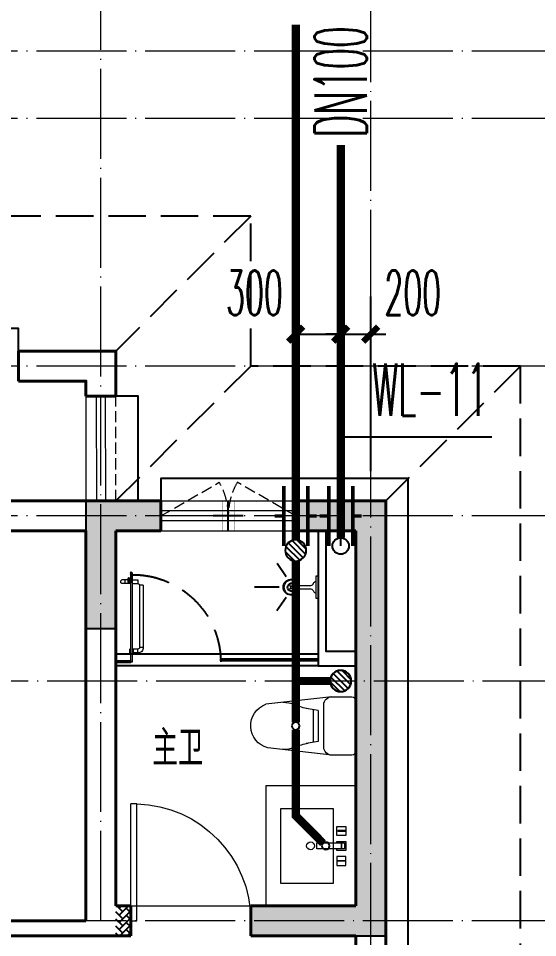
# Model space of a CAD drawing. Extents: x 27938 to 1042331, y -235042 to 1535213.
# Drawn here: x 728867 to 732330, y 679745 to 685876 of the extents above; entities that cross this region are included whole.
import ezdxf

# ---------------------------------------------------------------- set-up
doc = ezdxf.new("R2010")
doc.units = 0
doc.header["$LTSCALE"] = 1000
doc.header["$MEASUREMENT"] = 0
doc.linetypes.add('DASH', pattern=[0.35, 0.25, -0.1])
doc.linetypes.add('DOTE', pattern=[2.42, 2, -0.2, 0.02, -0.2])
for name, color, linetype in [('$RECOVER_210609100354-32', 7, 'Continuous'), ('COLUMN', 9, 'Continuous'), ('DIM_污水', 3, 'Continuous'), ('EQUIP_地漏', 7, 'Continuous'), ('EQUIP_污水', 7, 'Continuous'), ('IP-bath&kitchen-JOHNSON', 4, 'Continuous'), ('P-bath&kitchen-JOHNSON', 4, 'Continuous'), ('PIPE-污水', 2, 'W'), ('PUB_TEXT', 4, 'Continuous'), ('TEXT_污水', 7, 'Continuous'), ('TWT_DIM', 3, 'Continuous'), ('VALVE_污水', 7, 'Continuous'), ('VPIPE-污水', 2, 'W'), ('保温', 6, 'Continuous'), ('卫生间', 6, 'Continuous'), ('机电标识类', 1, 'Continuous'), ('看线', 251, 'Continuous')]:
    doc.layers.add(name, color=color, linetype=linetype)
for name, color, linetype, lineweight in [('DOTE', 19, 'DOTE', 9), ('LVTRY', 1, 'Continuous', 13), ('PUB_HATCH', 8, 'Continuous', 9), ('WALL', 9, 'Continuous', 40), ('WINDOW', 8, 'Continuous', 15), ('平面-栏杆', 135, 'Continuous', 15), ('平面-看线', 45, 'Continuous', 15), ('平面-空调室内机', 176, 'Continuous', 9), ('空调', 76, 'Continuous', 13)]:
    doc.layers.add(name, color=color, linetype=linetype, lineweight=lineweight)
doc.styles.add('_TCH_DIM_T3', font='SIMPLEX.shx', dxfattribs={"width": 0.494118, "bigfont": 'GBCBIG.shx'})
doc.styles.add('_TWT_PIPEDN', font='SIMPLEX.shx', dxfattribs={"width": 0.6, "oblique": 10, "height": 3, "bigfont": 'HZTXT.shx'})
doc.styles.add('_TWT_SERIAL', font='simplex.shx', dxfattribs={"width": 0.6, "oblique": 10, "height": 3, "bigfont": 'aadri.shx'})
doc.styles.get("Standard").update_dxf_attribs({"font": 'gbenor.shx', "bigfont": 'gbcbig.shx'})
doc.linetypes.add('W', pattern='A,3,-0.2,["W",Standard,S=0.25,R=0,X=-0.1,Y=-0.115],-0.2', length=3.4)
doc.dimstyles.new('_TWT_ARCH&&100', dxfattribs={"dimtxt": 297.5, "dimasz": 100, "dimexe": 250, "dimexo": 300, "dimgap": 126.25, "dimtad": 1, "dimdec": 0, "dimzin": 0, "dimdsep": 46, "dimtxsty": '_TCH_DIM_T3', "dimblk": 'ARCHTICK', "dimcen": 0.09, "dimclrt": 7, "dimazin": 2, "dimtfac": 1, "dimtdec": 0, "dimtix": 1, "dimtmove": 2, "dimatfit": 3, "dimfxl": 1, "dimtolj": 1, "dimtzin": 0, "dimarcsym": 0})

# ---------------------------------------------------------------- blocks, each defined once
blk = doc.blocks.new('rrrrrrrrrrrra')
at = {"color": 0}
for p, q in [((-112.4, 458.7), (-112.4, 324.3)), ((252.6, 483.7), (-87.4, 483.7)), ((277.6, 324.3), (277.6, 458.7)), ((-112.4, 324.3), (-63.7, -103.4)), ((277.6, 324.3), (227.5, -115.6)), ((-59.1, 271.1), (224.3, 271.1)), ((-20.6, 232.4), (-34.2, 153.6)), ((191.3, 200.5), (-26.1, 200.5)), ((185.8, 232.4), (-20.6, 232.4)), ((185.8, 232.4), (199.4, 153.6))]:
    blk.add_line(p, q, dxfattribs=at)
for centre, radius, start, end in [((-87.4, 458.7), 25, 90, 180), ((252.6, 458.7), 25, 0, 90), ((-59.1, 324.3), 53.3, 180, 270), ((224.3, 324.3), 53.3, 270, 0), ((-322.6, 209.8), 293.8, 333.53685, 351.48282), ((487.8, 209.8), 293.8, 188.51718, 206.46315), ((149, -3.2), 224.1, 158.52022, 180), ((16.2, -3.2), 224.1, 0, 21.47978), ((83.8, -63.6), 152.8, 195.07732, 340.11812)]:
    blk.add_arc(centre, radius, start, end, dxfattribs=at)
blk = doc.blocks.new('A$C1E0F638F')
at = {"color": 0}
for points in [[(499.7, 435.1), (499.7, 85.1), (0, 85.1), (0, 435.1)], [(269.9, 30), (229.9, 30), (229.9, 195), (269.9, 195)], [(119.9, 0), (179.9, 0), (179.9, 60), (119.9, 60)], [(146.9, 55), (152.9, 55), (152.9, 5), (146.9, 5)], [(229.9, 30), (269.9, 30), (269.9, 10), (229.9, 10)], [(379.9, 0), (319.9, 0), (319.9, 60), (379.9, 60)], [(352.9, 55), (346.9, 55), (346.9, 5), (352.9, 5)]]:
    blk.add_lwpolyline(points, close=True, dxfattribs=at)
blk.add_lwpolyline([(269.9, 60), (279.9, 60), (279.9, 0), (219.9, 0), (219.9, 60), (229.9, 60)], dxfattribs=at)
blk.add_circle((249.9, 236.3), 26, dxfattribs=at)
blk = doc.blocks.new('135')
blk.add_hatch(color=0).paths.add_polyline_path([(4.8, 1.8), (3.6, -1), (-4.7, 2.5), (-3.5, 5.3)])
at = {"color": 0}
for p, q in [((-6.3, 2.6), (5.4, -2.3)), ((-5.7, 2.9), (-5.2, 2.7)), ((-5.6, 18.9), (-3.4, 19.4)), ((-3.4, 19.4), (-5.5, 19.4)), ((5.2, 10.9), (-5.3, 10.9)), ((5.2, 9.7), (-5.2, 9.7)), ((-5.2, 2.7), (-3.8, 5.9)), ((-5, 10.9), (-5, 30.5)), ((-3.8, 5.9), (5.4, 2.1)), ((0, 0), (0, 39.1)), ((5.6, 18.9), (3.4, 19.3)), ((3.4, 19.3), (5.6, 19.3)), ((4.1, -1.2), (5.4, 2.1)), ((5, 10.9), (5, 32.3)), ((4.1, -1.2), (5.7, -1.8))]:
    blk.add_line(p, q, dxfattribs=at)
for centre, radius, start, end in [((6.2, 15.8), 13.5, 151.01474, 204.84033), ((13.5, 4.2), 20.5, 163.09243, 182.0012), ((-6, 3.6), 1, 184.22753, 248.46611), ((8.6, 15.5), 14.6, 166.278, 198.09535), ((13.5, 4.2), 19.5, 163.74431, 182.52687), ((-5.5, 3.3), 0.5, 181.9385, 247.25971), ((-5.2, 22.1), 0.5, 335.76434, 151.01474), ((3.8, 18.1), 9.42, 155.76434, 171.97728), ((5.2, 22.3), 0.5, 29.84246, 204.57404), ((-5.9, 17.2), 11.7, 10.47502, 24.57404), ((29.1, 6.7), 24, 172.94395, 199.23182), ((-6.3, 15.4), 12.4, 338.64492, 16.0476), ((-6, 15.8), 13.4, 334.91114, 29.84246), ((26.4, 6.3), 20.6, 169.14538, 199.95258), ((5.9, -1.2), 1.17, 247.45971, 19.95258), ((5.9, -1.4), 0.5, 247.45971, 19.23182)]:
    blk.add_arc(centre, radius, start, end, dxfattribs=at)
blk.add_open_spline([(-5, 30.5), (-4.1, 31.3), (-2.3, 33), (0.9, 29.2), (3.5, 31.1), (5, 32.3)], degree=3, knots=[0, 0, 0, 0, 3.066329, 6.218313, 11.124135, 11.124135, 11.124135, 11.124135], dxfattribs=at)
blk = doc.blocks.new('SDFAWERAWER')
at = {"layer": 'LVTRY', "color": 0}
for p, q in [((593941.2, -1242210.1), (593783.7, -1242594.8)), ((593964.6, -1242219.7), (593807.2, -1242604.4)), ((593941.2, -1242210.1), (593964.6, -1242219.7)), ((593987.8, -1242190.5), (593978.2, -1242214)), ((594007.5, -1242226), (593978.2, -1242214)), ((594017.1, -1242202.5), (593987.8, -1242190.5)), ((594015.8, -1242220.4), (594027.2, -1242192.7)), ((594015.8, -1242220.4), (594021.7, -1242222.8)), ((594025.7, -1242203.9), (594018.5, -1242221.5)), ((594018.5, -1242221.5), (594021.5, -1242220.3)), ((594025.4, -1242210.8), (594021.5, -1242220.3)), ((594022.6, -1242220.7), (594021.7, -1242222.8)), ((594021.7, -1242222.8), (594023.9, -1242221.9)), ((594022.6, -1242211.4), (594029.8, -1242193.8)), ((594024.2, -1242221.4), (594023.9, -1242221.9)), ((594025.4, -1242210.8), (594031.1, -1242196.8)), ((594027.2, -1242192.7), (594033, -1242195.1)), ((594029.8, -1242193.8), (594031.1, -1242196.8)), ((594032.2, -1242197.2), (594033, -1242195.1)), ((594033, -1242195.1), (594034, -1242197.4)), ((594033.8, -1242197.9), (594034, -1242197.4)), ((594047.3, -1242200.9), (594035.9, -1242228.7)), ((594035.9, -1242228.7), (594038.6, -1242229.7)), ((594037.3, -1242210.8), (594088, -1242231.6)), ((594038.6, -1242229.7), (594045.2, -1242213.6)), ((594038.6, -1242229.7), (594041.6, -1242228.5)), ((594041.6, -1242228.5), (594051.2, -1242205)), ((594049.9, -1242202), (594043.3, -1242218.2)), ((594047.3, -1242200.9), (594049.9, -1242202)), ((594049.9, -1242202), (594051.2, -1242205)), ((594057.1, -1242246.3), (594066.7, -1242222.8)), ((594027.7, -1242234.3), (594078.4, -1242255)), ((593783.7, -1242594.8), (593807.2, -1242604.4)), ((593803.2, -1242641.3), (593812.8, -1242617.9)), ((593803.2, -1242641.3), (593832.6, -1242653.3)), ((593812.8, -1242617.9), (593842.2, -1242629.9)), ((593842.2, -1242629.9), (593832.6, -1242653.3)), ((593833.8, -1242656.3), (593832.6, -1242653.3)), ((593845.2, -1242628.6), (593833.8, -1242656.3)), ((593836.5, -1242657.4), (593833.8, -1242656.3)), ((593847.8, -1242629.7), (593836.5, -1242657.4)), ((593845.2, -1242628.6), (593842.2, -1242629.9)), ((593847.8, -1242629.7), (593845.2, -1242628.6)), ((593847.1, -1242661.8), (593858.5, -1242634.1)), ((593849.8, -1242662.9), (593861.2, -1242635.2)), ((593852.1, -1242661.9), (593862.1, -1242637.4)), ((593858.5, -1242634.1), (593861.2, -1242635.2)), ((593861.2, -1242635.2), (593862.1, -1242637.4)), ((593847.1, -1242661.8), (593849.8, -1242662.9))]:
    blk.add_line(p, q, dxfattribs=at)
blk.add_lwpolyline([(593823.5, -1242717), (594045.8, -1242173.9), (594036.5, -1242170.2), (593814.2, -1242713.2)], close=True, dxfattribs=at)
blk.add_arc((594075.3, -1242240), 15.3, 281.79322, 33.70188, dxfattribs=at)
for centre, major_axis, start_param, end_param in [((593974.2, -1242223.6), (3.93, 9.6), 0, 1.570796), ((593816.8, -1242608.3), (13.5, 33.1), 1.570796, 3.141593), ((593816.8, -1242608.3), (3.93, 9.6), 1.570796, 3.141593)]:
    blk.add_ellipse(centre, major_axis=major_axis, ratio=1, start_param=start_param, end_param=end_param, dxfattribs=at)
at = {"layer": 'P-bath&kitchen-JOHNSON', "color": 0, "linetype": 'DASH'}
blk.add_arc((593809.8, -1242714), 586.2, 67.53695, 157.13247, dxfattribs=at)
at = {"layer": 'LVTRY', "color": 8, "xscale": -1, "rotation": 157.7329157530927}
blk.add_blockref('135', (594045.3, -1242161.9), dxfattribs=at)
blk = doc.blocks.new('A$C5DCB2F21')
at = {"layer": 'IP-bath&kitchen-JOHNSON', "color": 0}
for p, q in [((-68.3, -213.2), (-157.7, -275)), ((68.2, -213.2), (157.6, -275)), ((-0.1, -261.4), (-0.1, -424.7))]:
    blk.add_line(p, q, dxfattribs=at)
for centre, major_axis, ratio, start_param, end_param in [((0, -178.8), (-51, 0), 0.990052, -1.36297, 4.504563), ((0, -177.8), (-26.8, 0), 0.994812, -1.167677, 4.309269)]:
    blk.add_ellipse(centre, major_axis=major_axis, ratio=ratio, start_param=start_param, end_param=end_param, dxfattribs=at)
at = {"layer": 'LVTRY', "color": 0}
for p, q in [((73.6, 0), (-73.6, 0)), ((-10.5, -173.5), (-10.5, -49.3)), ((10.6, -173.5), (10.6, -49.3))]:
    blk.add_line(p, q, dxfattribs=at)
blk.add_lwpolyline([(73.6, 0), (73.6, -15.8), (-73.6, -15.8), (-73.6, 0)], dxfattribs=at)
for points in [[(-26.3, -30.7, -0.364142), (-37.8, -15.8, -0.020495)], [(-10.5, -49.4, 0.214893), (-26.3, -30.7, 7.649644)], [(10.6, -49.3, -0.21439), (26.3, -30.7, -7.649644)], [(26.3, -30.7, 0.364142), (37.8, -15.8, 0.020495)]]:
    blk.add_lwpolyline(points, format="xyb", dxfattribs=at)
blk.add_arc((0, -173.5), 10.5, 180, 0, dxfattribs=at)
for centre, major_axis, ratio, start_param, end_param in [((0, -181.3), (53.6, 0), 0.987577, 1.76809, 7.656688), ((-12.4, -164.7), (0, 1.43), 0.85, -1.570796, 4.712389), ((12.5, -164.7), (0, 1.43), 0.85, 4.712389, 10.995574), ((-12.4, -189.2), (0, 1.43), 0.85, 4.712389, 10.995574), ((12.5, -189.2), (0, 1.43), 0.85, 4.712389, 10.995574)]:
    blk.add_ellipse(centre, major_axis=major_axis, ratio=ratio, start_param=start_param, end_param=end_param, dxfattribs=at)
blk = doc.blocks.new('fgdfsdfsfssfes')
at = {"layer": '$RECOVER_210609100354-32', "color": 8}
for points in [[(575943.8, 371358.3), (575943.8, 370458), (575693.8, 370458)], [(575893.8, 371358.3), (575893.8, 370558), (575693.8, 370558)]]:
    blk.add_lwpolyline(points, dxfattribs=at)
at = {"layer": 'IP-bath&kitchen-JOHNSON', "color": 8}
for p, q in [((575943.8, 370538), (577293.8, 370538)), ((575943.8, 370503), (576593.8, 370503)), ((575943.8, 370493), (576593.8, 370493)), ((575943.8, 370458), (577293.8, 370458)), ((576593.8, 370493), (576593.8, 370503)), ((577293.8, 370493), (577193.8, 370493)), ((577193.8, 370483), (577193.8, 370493)), ((577293.8, 370483), (577193.8, 370483))]:
    blk.add_line(p, q, dxfattribs=at)
at = {"layer": 'LVTRY', "color": 8}
blk.add_lwpolyline([(576293.8, 368858.3), (575693.8, 368858.3), (575693.8, 369658.3), (576293.8, 369658.3)], close=True, dxfattribs=at)
at = {"layer": 'IP-bath&kitchen-JOHNSON', "color": 8, "rotation": 22.25976934310711}
blk.add_blockref('SDFAWERAWER', (-443124.7, 1295643.5), dxfattribs=at)
at = {"layer": 'LVTRY', "color": 8, "rotation": 90.008488524447}
blk.add_blockref('A$C5DCB2F21', (575943.8, 370983.3), dxfattribs=at)
at = {"layer": 'LVTRY', "color": 8, "extrusion": (0, 0, -1), "xscale": -1, "zscale": -1, "rotation": 270}
blk.add_blockref('rrrrrrrrrrrra', (-576177.5, 369975.6), dxfattribs=at)
at = {"layer": 'LVTRY', "color": 8, "xscale": -1, "rotation": 270}
blk.add_blockref('A$C1E0F638F', (575758.7, 369008.6), dxfattribs=at)
blk = doc.blocks.new('HFHFHFHFTF')
at = {"layer": 'PUB_HATCH'}
for points in [[(583716.6, 373623.7), (583716.6, 373823.7), (583216.6, 373823.7), (583216.6, 372973.7), (583416.6, 372973.7), (583416.6, 373623.7)], [(585216.6, 373823.7), (584616.6, 373823.7), (584616.6, 373623.7), (585016.6, 373623.7), (585016.6, 371123.7), (584316.6, 371123.7), (584316.6, 370923.7), (585216.6, 370923.7)]]:
    blk.add_hatch(color=256, dxfattribs=at).paths.add_polyline_path(points)
at = {"layer": 'COLUMN', "color": 8}
for p, q in [((583716.6, 373823.7), (583216.6, 373823.7)), ((583216.6, 373823.7), (583216.6, 372973.7)), ((583716.6, 373623.7), (583716.6, 373823.7)), ((585216.6, 373823.7), (584616.6, 373823.7)), ((584616.6, 373823.7), (584616.6, 373623.7)), ((585216.6, 370923.7), (585216.6, 373823.7)), ((583416.6, 372973.7), (583416.6, 373623.7)), ((583416.6, 373623.7), (583716.6, 373623.7)), ((584616.6, 373623.7), (585016.6, 373623.7)), ((585016.6, 373623.7), (585016.6, 371123.7)), ((583216.6, 372973.7), (583416.6, 372973.7)), ((585016.6, 371123.7), (584316.6, 371123.7)), ((584316.6, 371123.7), (584316.6, 370923.7)), ((584316.6, 370923.7), (585216.6, 370923.7))]:
    blk.add_line(p, q, dxfattribs=at)
blk = doc.blocks.new('dongkong')
at = {"color": 0}
blk.add_wipeout([(-603756, 210771), (-603756, 210570.8), (-603836, 210570.8), (-603836, 210771)], dxfattribs=at)
at = {"layer": '机电标识类', "color": 0, "linetype": 'DASH', "ltscale": 400}
for p, q in [((-603796, 210771), (-603796, 210570.8)), ((-603896, 210670.7), (-603696, 210670.7))]:
    blk.add_line(p, q, dxfattribs=at)
at = {"layer": '空调', "color": 0, "linetype": 'DASH', "const_width": 2}
blk.add_lwpolyline([(-603756, 210771), (-603756, 210570.8), (-603836, 210570.8), (-603836, 210771)], close=True, dxfattribs=at)
blk = doc.blocks.new('VDVDVDCZSCCS')
at = {"layer": '保温', "linetype": 'ByBlock', "ltscale": 10}
h = blk.add_hatch(dxfattribs=at)
h.set_pattern_fill('AR-HBONE', color=251, scale=55)
h.set_pattern_definition([(45, (0, 0), (0, 47.4157523), [100.584, -33.528]), (135, (23.708, 23.708), (3e-15, 47.4157523), [100.584, -33.528])])
h.paths.add_polyline_path([(559016.5, 370923.7), (559016.5, 371123.7), (559116.5, 371123.7), (559116.5, 370923.7)])
blk = doc.blocks.new('HFTHFFGHFH')
at = {"layer": 'DOTE', "linetype": 'DOTE', "ltscale": 0.3}
for p, q in [((583316.6, 602648.8), (583316.6, 612948.8)), ((585116.6, 594448.8), (585116.6, 612948.8)), ((587116.6, 608448.8), (534316.6, 608448.8)), ((587116.6, 607998.8), (534316.6, 607998.8)), ((587116.6, 606348.8), (534316.6, 606348.8)), ((587116.6, 605348.8), (534316.6, 605348.8)), ((534316.6, 604248.8), (587116.6, 604248.8)), ((587116.6, 602648.8), (534316.6, 602648.8))]:
    blk.add_line(p, q, dxfattribs=at)
blk = doc.blocks.new('BFBTCSD')
at = {"layer": '卫生间', "color": 159, "linetype": 'DASH', "true_color": 0x22346e}
for p, q in [((683216.6, 684557.2), (684116.6, 683657.2)), ((681416.6, 683557.2), (682316.6, 682657.2)), ((683216.6, 683557.2), (684116.6, 682657.2))]:
    blk.add_line(p, q, dxfattribs=at)
blk.add_lwpolyline([(706816.6, 673857.2), (705216.6, 673857.2), (705216.6, 672657.2), (684016.6, 672657.2), (684016.6, 673857.2), (681416.6, 673857.2), (681416.6, 683557.2), (683216.6, 683557.2), (683216.6, 684557.2), (689716.6, 684557.2), (689716.6, 689157.2), (691416.8, 689157.2)], dxfattribs=at)
blk = doc.blocks.new('_ArchTick')
at = {"color": 0, "linetype": 'ByBlock', "const_width": 0.4}
blk.add_lwpolyline([(-0.5, -0.5), (0.5, 0.5)], dxfattribs=at)
blk = doc.blocks.new('*D150')
at = {"layer": 'Defpoints', "color": 0}
for p in [(731016.6, 683770.2), (730716.5, 682557.2), (731016.6, 682557.2)]:
    blk.add_point(p, dxfattribs=at)
at = {"layer": 'TWT_DIM', "color": 0, "lineweight": -2}
for p, q in [((730716.5, 682857.2), (730716.5, 684020.2)), ((731016.6, 682857.2), (731016.6, 684020.2)), ((730716.5, 683770.2), (731016.6, 683770.2))]:
    blk.add_line(p, q, dxfattribs=at)
at = {"layer": 'TWT_DIM', "color": 0, "lineweight": -2, "xscale": 100, "yscale": 100, "zscale": 100, "rotation": 180}
blk.add_blockref('_ArchTick', (730716.5, 683770.2), dxfattribs=at)
at = {"layer": 'TWT_DIM', "color": 0, "lineweight": -2, "xscale": 100, "yscale": 100, "zscale": 100}
blk.add_blockref('_ArchTick', (731016.6, 683770.2), dxfattribs=at)
at = {"layer": 'TWT_DIM', "color": 7, "insert": (730441.2, 684045.2), "char_height": 297.5, "attachment_point": 5, "style": '_TCH_DIM_T3'}
blk.add_mtext('\\A1;300', dxfattribs=at)
blk = doc.blocks.new('*D151')
at = {"layer": 'Defpoints', "color": 0}
for p in [(731216.6, 683770.2), (731016.6, 682557.2), (731216.6, 682557.2)]:
    blk.add_point(p, dxfattribs=at)
at = {"layer": 'TWT_DIM', "color": 0, "lineweight": -2}
for p, q in [((731016.6, 682857.2), (731016.6, 684020.2)), ((731216.6, 682857.2), (731216.6, 684020.2)), ((731016.6, 683770.2), (730916.6, 683770.2)), ((731016.6, 683770.2), (731216.6, 683770.2)), ((731216.6, 683770.2), (731316.6, 683770.2))]:
    blk.add_line(p, q, dxfattribs=at)
at = {"layer": 'TWT_DIM', "color": 0, "lineweight": -2, "xscale": 100, "yscale": 100, "zscale": 100}
blk.add_blockref('_ArchTick', (731016.6, 683770.2), dxfattribs=at)
at = {"layer": 'TWT_DIM', "color": 0, "lineweight": -2, "xscale": 100, "yscale": 100, "zscale": 100, "rotation": 180}
blk.add_blockref('_ArchTick', (731216.6, 683770.2), dxfattribs=at)
at = {"layer": 'TWT_DIM', "color": 7, "insert": (731496.8, 684045.2), "char_height": 297.5, "attachment_point": 5, "style": '_TCH_DIM_T3'}
blk.add_mtext('\\A1;200', dxfattribs=at)
blk = doc.blocks.new('$WINLIB2D$00000001')
at = {"color": 0}
for points in [[(-0.5, 0.5), (-0.5, -0.5)], [(-0.5, 0.5), (0.5, 0.5)], [(0.5, -0.5), (0.5, 0.5)], [(0.5, 0.1667), (-0.5, 0.1667)], [(0.5, -0.1667), (-0.5, -0.1667)], [(-0.5, -0.5), (0.5, -0.5)]]:
    blk.add_lwpolyline(points, dxfattribs=at)
blk = doc.blocks.new('$DorLib2D$00000001')
for p, q in [((0.45, 0.975), (0.5, 0.975)), ((0.45, 0), (0.45, 0.975)), ((0.5, 0), (0.5, 0.975)), ((0.5, 0), (0.45, 0))]:
    blk.add_line(p, q)
at = {"lineweight": 13}
blk.add_arc((0.475, 0), 0.975, 91.46928, 180, dxfattribs=at)
blk = doc.blocks.new('$TwtSys$00000141')
for p, q in [((-141, 12), (-15, 138)), ((-141, 12), (-15, 138)), ((-131, -53), (53, 131)), ((-131, -53), (53, 131)), ((-100, -100), (100, 100)), ((-100, -100), (100, 100)), ((-49, -131), (131, 49)), ((-49, -131), (131, 49)), ((17, -138), (138, -17)), ((17, -138), (138, -17))]:
    blk.add_line(p, q)
blk.add_circle((0, 0), 141)
blk.add_circle((0, 0), 141)
blk = doc.blocks.new('$TwtSys$00000147')
blk.add_circle((0, 0, 0), 25)
blk = doc.blocks.new('$VALVE$00000553')
at = {"const_width": 30}
for points in [[(0, 100), (0, 175)], [(0, 100), (-250, 100), (-250, 100)], [(0, 100), (250, 100), (250, 100)], [(-250, -100), (-250, -100), (0, -100)], [(250, -100), (250, -100), (0, -100)], [(0, -175), (0, -100)]]:
    blk.add_lwpolyline(points, dxfattribs=at)

msp = doc.modelspace()

# ---------------------------------------------------------------- hatches: boundary and pattern name
at = {"layer": 'PIPE-污水'}
for points in [[(730716.5, 680557.2), (730697, 680537.7), (730689, 680545.8)], [(730716.5, 680557.2), (730689, 680557.2), (730689, 680545.8)]]:
    msp.add_hatch(color=256, dxfattribs=at).paths.add_polyline_path(points)

# ---------------------------------------------------------------- linework, layer by layer
at = {"layer": 'DIM_污水'}
for p, q in [((731016.6, 682357.2), (731016.6, 683084.1)), ((731016.6, 683084.1), (732023.5, 683084.1))]:
    msp.add_line(p, q, dxfattribs=at)
at = {"layer": 'PIPE-污水', "const_width": 55}
for points in [[(730716.5, 682397.7), (730716.5, 685834.3)], [(731016.6, 682412.2), (731016.6, 685031)], [(730716.5, 681457), (730716.5, 682256.7)], [(730716.5, 681182), (730716.5, 681457)], [(730946.1, 681456.9), (730716.5, 681457)], [(730716.5, 680557.2), (730716.5, 681132)], [(730898.8, 680374.8), (730716.5, 680557.2)]]:
    msp.add_lwpolyline(points, dxfattribs=at)
at = {"layer": 'VPIPE-污水'}
msp.add_circle((731016.6, 682357.2), 55, dxfattribs=at)
at = {"layer": 'WALL', "color": 8}
for p, q in [((729516.6, 683657.2), (728866.6, 683657.2)), ((728866.6, 683457.2), (728866.6, 683657.2)), ((729516.6, 683657.2), (729516.6, 683357.2)), ((729316.6, 683457.2), (728866.6, 683457.2)), ((729316.6, 683457.2), (729316.6, 683357.2)), ((729516.6, 683357.2), (729316.6, 683357.2)), ((729416.6, 682657.2), (728666.7, 682657.2)), ((729816.6, 682657.2), (729416.6, 682657.2)), ((729816.6, 682457.2), (729816.6, 682657.2)), ((731316.6, 682657.2), (730716.6, 682657.2)), ((730716.6, 682657.2), (730716.6, 682457.2)), ((731316.6, 682657.2), (731316.6, 679857.2)), ((728666.7, 682457.2), (729316.6, 682457.2)), ((729316.6, 682457.2), (729316.6, 679857.2)), ((729516.6, 682457.2), (729516.6, 679957.2)), ((729516.6, 682457.2), (729816.6, 682457.2)), ((730716.6, 682457.2), (731116.6, 682457.2)), ((731116.6, 682457.2), (731116.6, 679957.2)), ((729616.6, 679957.2), (729516.6, 679957.2)), ((729616.6, 679757.2), (729616.6, 679957.2)), ((731116.6, 679957.2), (730416.6, 679957.2)), ((730416.6, 679957.2), (730416.6, 679757.2)), ((727816.6, 679857.2), (729316.6, 679857.2)), ((731316.6, 679857.2), (731316.6, 674757.2)), ((727916.6, 679757.2), (729416.6, 679757.2)), ((729416.6, 679757.2), (729616.6, 679757.2)), ((730416.6, 679757.2), (731116.6, 679757.2)), ((731116.6, 679757.2), (731116.6, 674957.2))]:
    msp.add_line(p, q, dxfattribs=at)
msp.add_lwpolyline([(729316.6, 683357.2), (729316.6, 683457.2), (728866.6, 683457.2)], dxfattribs=at)
at = {"layer": 'WINDOW'}
msp.add_line((729616.6, 679957.2), (730416.6, 679957.2), dxfattribs=at)
at = {"layer": '平面-栏杆', "color": 8}
for points in [[(729386.3, 683357.2), (729386.6, 682657.2)], [(729446.3, 683357.2), (729446.6, 682657.2)]]:
    msp.add_lwpolyline(points, dxfattribs=at)
at = {"layer": '平面-看线', "color": 8, "linetype": 'DASH', "ltscale": 0.3}
msp.add_line((729516.6, 682657.2), (729516.3, 683357.2), dxfattribs=at)
at = {"layer": '平面-看线', "color": 8}
msp.add_lwpolyline([(729316.3, 683357.2), (729316.6, 682657.2)], dxfattribs=at)
at = {"layer": '看线', "color": 8, "ltscale": 0.5}
for points in [[(728866.6, 683657.2), (728866.6, 683807.2), (726966.6, 683807.2), (726966.6, 683657.2)], [(729666.3, 682657.2), (729666.3, 683357.2), (729516.3, 683357.2)]]:
    msp.add_lwpolyline(points, dxfattribs=at)

# ---------------------------------------------------------------- block references
at = {"color": 8}
for name, p in [('HFHFHFHFTF', (146100, 308833.4)), ('VDVDVDCZSCCS', (170500, 308833.4))]:
    msp.add_blockref(name, p, dxfattribs=at)
at = {"color": 8, "xscale": -1}
msp.add_blockref('fgdfsdfsfssfes', (1306810.3, 311098.8), dxfattribs=at)
at = {"layer": 'EQUIP_地漏', "xscale": 0.5, "yscale": -0.5, "zscale": 0.5, "rotation": 1.035507276535562e-08}
msp.add_blockref('$TwtSys$00000141', (730716.5, 682327.2), dxfattribs=at)
at = {"layer": 'EQUIP_地漏', "xscale": 0.5, "yscale": -0.5, "zscale": 0.5}
msp.add_blockref('$TwtSys$00000141', (731016.6, 681456.9), dxfattribs=at)
at = {"layer": 'EQUIP_污水', "yscale": -1, "rotation": 180}
for p in [(730716.5, 681157), (730916.5, 680357.2)]:
    msp.add_blockref('$TwtSys$00000147', p, dxfattribs=at)
at = {"layer": 'VALVE_污水', "xscale": 0.8, "yscale": -0.8, "zscale": 0.8, "rotation": 90.00000001035507}
for p in [(730716.5, 682557.2), (731016.6, 682557.2)]:
    msp.add_blockref('$VALVE$00000553', p, dxfattribs=at)
at = {"layer": 'WINDOW', "xscale": -800, "yscale": 800, "zscale": -800, "rotation": 3.520335325242332e-09}
msp.add_blockref('$DorLib2D$00000001', (730016.6, 679857.2), dxfattribs=at)

# ---------------------------------------------------------------- texts
at = {"layer": 'DIM_污水', "color": 7, "style": '_TWT_SERIAL', "width": 0.48}
msp.add_text('WL-11', height=350, dxfattribs=at).set_placement((731227.8, 683224.1))
at = {"layer": 'PUB_TEXT', "color": 8}
msp.add_text('主卫', height=236.31, dxfattribs=at).set_placement((729760, 680891.5))
at = {"layer": 'TEXT_污水', "style": '_TWT_PIPEDN', "width": 0.48}
msp.add_text('DN100', height=350, rotation=90, dxfattribs=at).set_placement((731191.6, 685081))

# ---------------------------------------------------------------- dimensions: what is measured, and where the dimension line sits
at = {"layer": 'TWT_DIM'}
dim = msp.add_linear_dim(base=(731216.6, 683770.2), p1=(731016.6, 682557.2), p2=(731216.6, 682557.2), angle=0, dimstyle='_TWT_ARCH&&100', dxfattribs=at)
dim.commit()
dim.dimension.update_dxf_attribs({"geometry": '*D151', "text_midpoint": (731496.8, 684045.2), "dimtype": 129})

# ---------------------------------------------------------------- next in the draw order: block references
at = {"layer": '平面-空调室内机', "color": 8, "ltscale": 0.3, "rotation": 180}
msp.add_blockref('dongkong', (126470.5, 893228.1), dxfattribs=at)

# ---------------------------------------------------------------- next in the draw order: linework, layer by layer
at = {"layer": 'WINDOW', "color": 8, "linetype": 'DASH', "ltscale": 0.3}
for points in [[(729816.6, 682557.2), (730206.3, 682782.1, -0.131605), (730266.6, 682557.2)], [(730716.6, 682557.2), (730326.8, 682782.1, 0.131605), (730266.6, 682557.2)]]:
    msp.add_lwpolyline(points, format="xyb", dxfattribs=at)
at = {"layer": '看线', "color": 8}
msp.add_lwpolyline([(728916.6, 674757.2), (728916.6, 674607.2), (731466.6, 674607.2), (731466.6, 682807.2), (729816.6, 682807.2), (729816.6, 682657.2)], dxfattribs=at)

# ---------------------------------------------------------------- next in the draw order: block references
msp.add_blockref('HFTHFFGHFH', (146100, 77208.4))
at = {"color": 8, "xscale": -1}
msp.add_blockref('BFBTCSD', (1413633.2, 0), dxfattribs=at)
at = {"layer": 'WINDOW', "xscale": -900, "yscale": 200, "zscale": -900, "rotation": 180.0000000002446}
msp.add_blockref('$WINLIB2D$00000001', (730266.6, 682557.2), dxfattribs=at)

# ---------------------------------------------------------------- next in the draw order: dimensions: what is measured, and where the dimension line sits
at = {"layer": 'TWT_DIM'}
dim = msp.add_linear_dim(base=(731016.6, 683770.2), p1=(730716.5, 682557.2), p2=(731016.6, 682557.2), angle=0, dimstyle='_TWT_ARCH&&100', dxfattribs=at)
dim.commit()
dim.dimension.update_dxf_attribs({"geometry": '*D150', "text_midpoint": (730441.2, 684045.2), "dimtype": 129})

doc.saveas('drawing.dxf')
